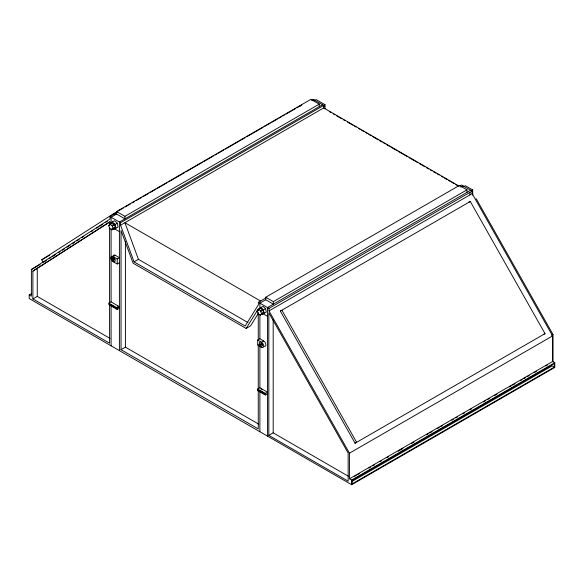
<?xml version="1.0" encoding="UTF-8"?>
<svg xmlns="http://www.w3.org/2000/svg" width="584" height="584" viewBox="0 0 584 584"><rect width="100%" height="100%" fill="white"/><g stroke="black" fill="none" stroke-linecap="round" stroke-linejoin="round"><path stroke-width="0.88" d="M112.128 257.887L113.084 257.821L114.019 259.011L114.004 260.26L113.055 260.325L112.113 259.135L112.128 257.887L113.588 257.048M258.259 390.762L258.259 428.904L121.034 349.685L121.034 230.476L133.094 263.18L246.149 328.449L258.259 309.024L258.259 310.841M258.435 313.228L250.514 325.923L246.149 328.449M108.697 225.694L109.792 224.139L111.975 222.884L114.157 224.139L115.252 226.957L114.157 228.512L111.975 229.775L109.792 228.512L108.697 225.694L110.157 224.855M111.683 223.3L111.975 222.884M111.975 229.775L113.07 228.22L115.252 226.957M257.142 310.995L258.23 309.44L260.42 308.177L262.603 309.44L263.691 312.257L262.603 313.805L260.42 315.068L258.23 313.805L257.142 310.995L258.595 310.155M259.69 309.213L260.42 308.177M260.42 315.068L261.508 313.513L263.691 312.257M43.318 262.442L41.734 259.792L114.135 213.313L123.596 207.853M552.617 361.489L552.617 335.895L472.135 193.632L472.135 191.114L268.998 308.396L268.998 310.922L349.473 453.184L349.473 478.771L552.617 361.489L554.8 362.752L554.8 367.424L351.656 484.713L29.2 298.541L29.2 294.978L31.383 296.234L31.383 269.538L109.953 219.095L109.953 216.576L117.041 212.481M44.077 261.953L46.37 260.486M49.414 258.529L50.939 257.551M52.465 256.573L55.509 254.617M58.561 252.66L60.086 251.682M62.371 250.215L64.656 248.748M66.941 247.28L69.992 245.324M72.277 243.857L74.562 242.382M76.854 240.915L79.139 239.447M82.183 237.491L83.709 236.513M91.33 231.622L92.856 230.643M96.667 228.198L98.192 227.22M99.718 226.242L102.762 224.285M105.813 222.322L107.339 221.343M109.588 304.892L109.588 343.202L32.894 298.928L32.894 271.1L109.588 221.869L109.588 225.519M32.894 271.1L110.12 221.811M299.475 106.456L301.76 104.989L297.03 107.719M319.222 104.149L124.925 216.328L124.925 218.854L116.61 214.051L116.61 211.532L310.907 99.353L319.222 104.149L319.222 106.675M125.173 206.94L130.692 203.758M132.269 202.845L134.634 201.48M136.211 200.567L141.722 197.385M143.299 196.472L148.818 193.289M150.395 192.377L155.913 189.194M157.49 188.282L166.951 182.821M168.528 181.909L184.296 172.806M185.873 171.893L202.429 162.337M204.006 161.425L213.467 155.964M215.043 155.059L216.62 154.147M218.197 153.234L223.716 150.052M225.293 149.139L244.995 137.758M246.572 136.853L263.128 127.29M264.705 126.385L270.224 123.195M271.801 122.282L277.32 119.1M278.897 118.187L281.262 116.822M282.839 115.917L284.415 115.004M285.992 114.092L295.453 108.631M311.52 100.2L313.097 99.287L323.697 105.412L323.697 107.93L120.552 225.22L134.065 261.858L245.171 326.003L258.391 304.797L258.391 302.278L266.275 297.723M116.61 214.051L111.091 217.233L111.091 223.343M312.907 100.718L314.236 99.952M314.725 100.441L316.185 99.601L324.974 104.675L324.974 108.865M41.734 259.792L49.618 255.244M31.383 269.538L40.048 264.537M109.5 224.563L110.953 223.716M109.792 224.139L111.975 225.402L114.157 224.139M112.267 226.161L114.449 224.898M112.31 221.978L115.15 224.497L117.333 223.234L118.092 226.957L113.829 229.417L112.69 228.41M322.55 104.755L119.413 222.037L119.413 350.626M109.953 216.576L120.552 222.694L324.974 104.675M323.521 106.989L324.974 106.149M112.267 229.359L114.449 228.096M29.2 294.978L31.565 293.613M32.894 298.928L37.266 296.409L110.04 338.428M115.282 255.31L113.099 256.573L117.223 258.953L119.413 257.69L115.282 255.31A3.088 1.781 60 0 0 113.15 255.909M112.113 259.135L113.573 258.296M113.055 260.325L114.508 259.486M113.033 261.574L117.223 263.997L119.413 262.734M134.065 261.858L138.43 259.332L247.959 322.572M108.909 303.14L111.091 301.877L119.413 306.68L117.223 307.943L108.909 303.14L108.909 304.695L117.223 309.498L119.413 308.235M121.034 349.685L125.407 347.159L258.683 424.108M466.966 189.851L273.363 301.629L273.363 304.147L265.749 299.753L265.749 297.234L459.352 185.457L466.966 189.851L466.966 192.377M460.075 185.836L461.535 184.989L472.135 191.114M265.749 299.753L259.887 303.14L259.887 308.41M460.82 187.128L463.032 185.858M463.871 186.544L465.324 185.705L472.711 189.968L472.711 195.114M258.909 308.688L262.997 306.33L265.596 308.637L266.297 312.038L262.209 314.396M258.23 309.44L260.42 310.703L262.603 309.44M260.712 311.454L265.596 308.637M470.646 190.253L267.501 307.534L267.501 436.124M471.259 190.815L472.711 189.968M268.998 310.922L472.711 193.304M280.349 311.089L470.273 201.487L545.018 333.617L355.094 443.212L280.349 311.089L281.911 310.235L356.663 442.365L355.094 443.212M261.508 347.298L257.705 345.1L257.705 340.056L259.887 338.793L263.691 340.99A3.088 1.781 60 0 1 265.859 344.436A3.088 1.781 60 0 1 264.26 346.276M263.691 340.99L261.508 342.253L257.705 340.056M260.566 344.859L260.566 343.596L261.508 343.516L262.457 344.691L262.457 345.954L261.508 346.035L260.566 344.859L262.749 343.596M257.705 389.046L259.887 387.783L267.501 392.178L265.318 393.441L257.705 389.046L257.705 390.601L265.318 394.996L267.501 393.733M268.822 435.365L348.152 481.165L348.152 453.038L268.822 312.798L268.822 435.365L273.188 432.839L348.597 476.376M551.522 335.282L552.975 334.435L476.142 198.626M349.473 453.184L552.617 335.895M354.692 476.31L356.276 475.398M357.853 474.485L359.43 473.58M368.906 468.105L370.49 467.193M372.855 465.828L374.439 464.915M379.965 461.725L381.542 460.812M387.075 457.615L388.652 456.703M398.127 451.235L402.872 448.497M411.559 443.482L413.925 442.117M426.561 434.817L428.138 433.905M429.722 432.999L432.087 431.627M437.62 428.437L439.197 427.524M440.774 426.612L442.358 425.7M451.834 420.232L453.41 419.319M455.783 417.947L457.36 417.034M462.893 413.844L464.47 412.932M469.996 409.742L471.58 408.829M483.428 401.989L485.793 400.624M487.37 399.711L489.742 398.339M494.48 395.609L496.853 394.236M509.489 386.944L511.066 386.031M512.643 385.119L515.015 383.754M520.541 380.564L522.125 379.651M523.702 378.739L525.279 377.826M527.651 376.454L529.228 375.541M534.761 372.351L536.338 371.439M545.814 365.971L547.398 365.058M349.473 478.771L351.656 480.033L554.8 362.752M351.531 481.705L552.135 365.891L554.318 367.146L554.318 363.584L352.137 480.311L352.137 483.873L554.318 367.146M468.704 202.341L470.273 201.487M543.448 334.471L545.018 333.617M323.697 107.93L459.17 186.15M329.223 111.544L330.799 112.457M333.172 113.822L334.749 114.734M336.333 115.647L341.859 118.844M343.443 119.757L345.02 120.669M347.392 122.034L352.926 125.232M354.503 126.144L356.087 127.056M358.452 128.422L360.036 129.334M361.613 130.247L363.985 131.619M365.562 132.531L367.146 133.444M368.723 134.357L371.096 135.722M372.68 136.634L378.206 139.824M379.79 140.737L382.155 142.109M383.739 143.022L385.316 143.934M386.9 144.847L389.272 146.212M390.849 147.124L396.383 150.322M397.959 151.234L407.442 156.702M409.019 157.614L417.713 162.637M419.297 163.549L424.824 166.739M426.408 167.652L428.773 169.024M430.357 169.937L431.934 170.849M433.518 171.762L435.883 173.127M437.467 174.039L439.044 174.952M441.416 176.324L443 177.237M444.577 178.142L446.95 179.514M448.527 180.427L450.111 181.339M451.688 182.252L454.06 183.617M455.637 184.529L458.009 185.902M265.749 297.234L273.363 301.629M116.61 211.532L124.925 216.328M260.486 300.964L124.925 222.694L138.43 259.332M258.391 302.278L268.998 308.396M262.172 313.25L267.501 316.324M114.121 228.585L119.413 231.636M261.033 388.886L262.552 389.769M117.479 306.082L118.961 306.943L118.961 307.454M260.814 307.586L263.413 309.892L264.107 313.301M117.333 223.234L114.493 220.716L110.23 223.176L110.529 224.665M114.135 213.313L114.924 214.642M260.42 310.703L261.508 313.513M111.975 225.402L113.07 228.22M115.15 224.497L115.909 228.213M552.975 334.435L552.975 361.744M469.952 192.377L469.952 194.895M351.656 480.033L351.656 484.713M273.188 319.353L273.188 432.839M265.318 393.441L265.318 394.996M259.887 314.615L259.887 338.793M259.887 345.633L259.887 387.783M259.887 391.141L259.887 431.729M258.259 312.659L258.259 339.903M258.259 344.443L258.259 388.944M125.407 241.608L125.407 347.159M120.552 222.694L120.552 225.22M117.223 258.953L117.223 263.997M117.223 307.943L117.223 309.498M111.091 228.643L111.091 301.877M111.091 305.235L111.091 345.823M109.588 227.344L109.588 303.067M37.266 268.582L37.266 296.409M264.932 393.66L258.084 389.711L258.084 390.375L264.932 394.331L264.932 393.66M116.771 308.199L109.361 303.921L109.361 304.432L116.771 308.71L116.771 308.199M110.953 258.471A3.088 1.781 60 0 0 114.588 261.763A3.088 1.781 60 0 0 113.668 256.989A3.088 1.781 60 0 0 110.953 258.471M259.406 344.21A3.088 1.781 60 0 0 263.055 347.451A3.088 1.781 60 0 0 262.077 342.669A3.088 1.781 60 0 0 259.406 344.21"/></g></svg>
